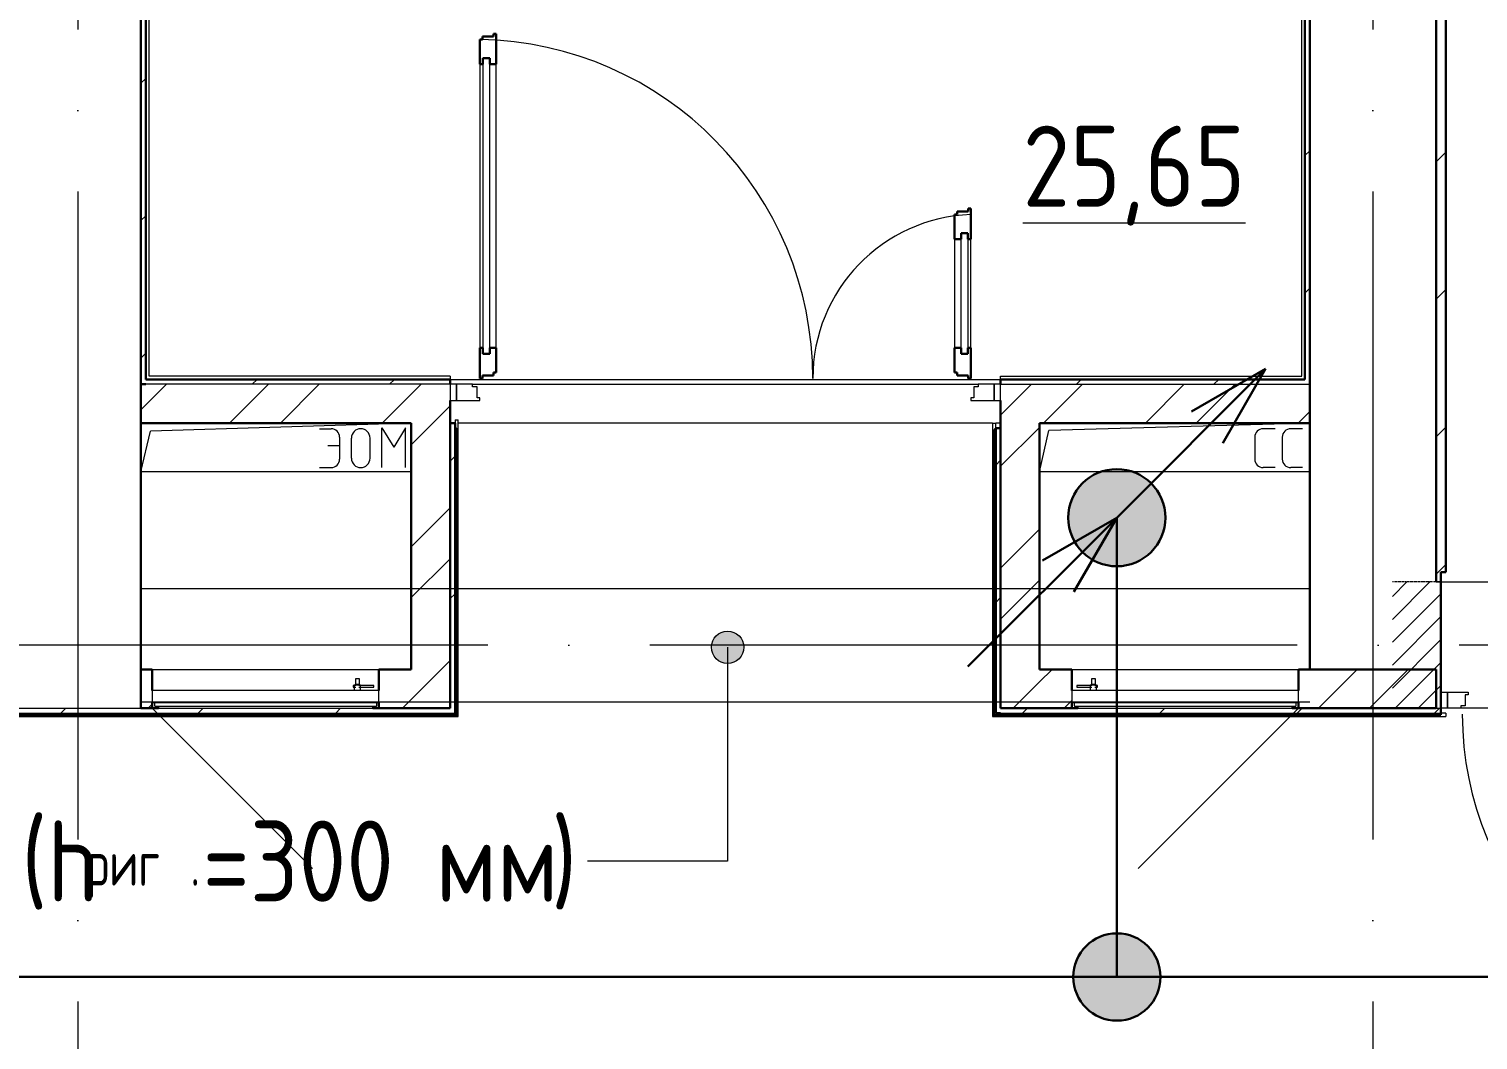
# Model space of a CAD drawing. Header units: millimetres. Extents: x -421858 to 614926, y -468665 to 141641.
# Drawn here: x 144125 to 148601, y -11256 to -8136 of the extents above; entities that cross this region are included whole.
import ezdxf

# ---------------------------------------------------------------- set-up
doc = ezdxf.new("R2010")
doc.units = ezdxf.units.MM
for name, pattern in [('ADSK_Линия сетки', [25, 20, -2.5, 0, -2.5]), ('ADSK_Сверху', [450, 300, -150]), ('ADSK_Штриховая_ш2 п1_5', [4.5, 3, -1.5])]:
    doc.linetypes.add(name, pattern=pattern)
for name, color, linetype, lineweight in [('Provodka', 151, 'Continuous', 30), ('RC-Линии_связи-Адресные', 5, 'Continuous', 30), ('Аннотация', 7, 'Continuous', 18), ('Двери', 252, 'Continuous', 9), ('Линии', 252, 'Continuous', 9), ('лс', 5, 'Continuous', 30), ('Марки помещений', 252, 'Continuous', 20), ('Оборудование', 8, 'Continuous', 18), ('Ограждение', 252, 'Continuous', 9), ('Оси', 252, 'Continuous', 9), ('Перекрытие', 252, 'Continuous', 18), ('Стены внутренние', 7, 'Continuous', 18), ('Стены наружные', 7, 'Continuous', 18), ('Стены штриховка', 252, 'Continuous', 9)]:
    doc.layers.add(name, color=color, linetype=linetype, lineweight=lineweight)
doc.layers.add('Двери открывание', color=7, linetype='Continuous', lineweight=9, true_color=0xc0c0c0)
doc.styles.add('GOST Common_2', font='', dxfattribs={"width": 0.9, "height": 250})
doc.styles.add('GOST Common_4', font='', dxfattribs={"height": 7})
doc.styles.get('GOST Common_2').set_extended_font_data('GOST type B')
doc.styles.get('GOST Common_4').set_extended_font_data('GOST 2.304 type A')

# ---------------------------------------------------------------- blocks, each defined once
blk = doc.blocks.new('2 этаж')
at = {"layer": 'Аннотация', "lineweight": 9, "true_color": 0x636466}
h = blk.add_hatch(color=251, dxfattribs=at)
edge = h.paths.add_edge_path()
edge.add_arc((146282.8, -10044), 50, 0, 360)
at = {"layer": 'Двери', "lineweight": 18, "true_color": 0x636466}
h = blk.add_hatch(dxfattribs=at)
h.set_pattern_fill('FP_2', color=251, angle=180, style=0, pattern_type=2)
h.set_pattern_definition([(225, (149176.006, -10037.253), (35.3553, -35.3553), [])])
h.paths.add_polyline_path([(149616, -10232.3), (149766, -10232.3), (149766, -9842.3), (149616, -9842.3), (149616, -10054.3)])
h.paths.add_polyline_path([(148486, -10232.3), (148486, -9842.3), (148336, -9842.3), (148336, -10232.3)])
at = {"color": 251, "lineweight": 18, "true_color": 0x636466}
for p, q in [((145306, -9352.3), (144500.6, -9377.3)), ((148081, -9352.3), (147275, -9375.1)), ((144471, -9502.3), (144500.6, -9377.3)), ((145022, -9369.5), (145058.5, -9369.5)), ((145084.6, -9395.6), (145084.6, -9463.5)), ((145215, -9366.9), (145251.6, -9426.9)), ((145215, -9489.5), (145215, -9366.9)), ((145288.1, -9366.9), (145251.6, -9426.9)), ((145288.1, -9489.5), (145288.1, -9366.9)), ((147246, -9502.3), (147275, -9375.1)), ((147910.9, -9395.6), (147910.9, -9463.5)), ((147973.5, -9369.5), (147937, -9369.5)), ((147995.9, -9395.6), (147995.9, -9463.5)), ((148058.5, -9369.5), (148022, -9369.5)), ((145048.1, -9421.7), (145084.6, -9421.7)), ((145121.1, -9460.8), (145121.1, -9398.2)), ((145178.5, -9460.8), (145178.5, -9398.2)), ((145306, -9502.3), (144471, -9502.3)), ((145022, -9489.5), (145058.5, -9489.5)), ((148081, -9502.3), (147246, -9502.3)), ((147973.5, -9489.5), (147937, -9489.5)), ((148058.5, -9489.5), (148022, -9489.5))]:
    blk.add_line(p, q, dxfattribs=at)
for centre, radius, start, end in [((145058.5, -9395.6), 26.1, 0, 90), ((145149.8, -9398.2), 28.7, 0, 180), ((147937, -9395.6), 26.1, 90, 180), ((148022, -9395.6), 26.1, 90, 180), ((145058.5, -9463.5), 26.1, 270, 0), ((145149.8, -9460.8), 28.7, 180, 0), ((147937, -9463.5), 26.1, 180, 270), ((148022, -9463.5), 26.1, 180, 270)]:
    blk.add_arc(centre, radius, start, end, dxfattribs=at)
at = {"layer": 'Аннотация', "color": 251, "lineweight": 9, "true_color": 0x636466}
for p, q in [((146282.8, -10044), (146282.8, -10704)), ((145856.7, -10704), (145850.6, -10704)), ((146282.8, -10704), (145856.7, -10704))]:
    blk.add_line(p, q, dxfattribs=at)
blk.add_circle((146282.8, -10044), 50, dxfattribs=at)
at = {"layer": 'Двери', "color": 251, "lineweight": 30, "true_color": 0x636466}
for p, q in [((145526, -8168.3), (145518, -8168.3)), ((145518, -8168.3), (145518, -8244.3)), ((145560, -8159.3), (145526, -8159.3)), ((145526, -8159.3), (145526, -8168.3)), ((145568, -8150.3), (145560, -8150.3)), ((145560, -8150.3), (145560, -8159.3)), ((145568, -8244.3), (145568, -8150.3)), ((145527, -8226.3), (145527, -8244.3)), ((145548, -8226.3), (145527, -8226.3)), ((145548, -8244.3), (145548, -8226.3)), ((145527, -8244.3), (145518, -8244.3)), ((145568, -8244.3), (145548, -8244.3)), ((146992, -8708.3), (146984, -8708.3)), ((146984, -8708.3), (146984, -8784.3)), ((147026, -8699.3), (146992, -8699.3)), ((146992, -8699.3), (146992, -8708.3)), ((147034, -8690.3), (147026, -8690.3)), ((147026, -8690.3), (147026, -8699.3)), ((147034, -8784.3), (147034, -8690.3)), ((147004, -8784.3), (147004, -8766.3)), ((147004, -8766.3), (147025, -8766.3)), ((147025, -8766.3), (147025, -8784.3)), ((146984, -8784.3), (147004, -8784.3)), ((147025, -8784.3), (147034, -8784.3)), ((145518, -9120.3), (145518, -9214.3)), ((145527, -9120.3), (145518, -9120.3)), ((145527, -9138.3), (145527, -9120.3)), ((145548, -9120.3), (145548, -9138.3)), ((145568, -9120.3), (145548, -9120.3)), ((145568, -9196.3), (145568, -9120.3)), ((146984, -9120.3), (146984, -9196.3)), ((146984, -9120.3), (147004, -9120.3)), ((147004, -9120.3), (147004, -9138.3)), ((147025, -9120.3), (147034, -9120.3)), ((147025, -9138.3), (147025, -9120.3)), ((147034, -9214.3), (147034, -9120.3)), ((145548, -9138.3), (145527, -9138.3)), ((147004, -9138.3), (147025, -9138.3)), ((145518, -9214.3), (145526, -9214.3)), ((145526, -9214.3), (145526, -9205.3)), ((145526, -9205.3), (145560, -9205.3)), ((145560, -9205.3), (145560, -9196.3)), ((145560, -9196.3), (145568, -9196.3)), ((146984, -9196.3), (146992, -9196.3)), ((146992, -9196.3), (146992, -9205.3)), ((146992, -9205.3), (147026, -9205.3)), ((147026, -9205.3), (147026, -9214.3)), ((147026, -9214.3), (147034, -9214.3))]:
    blk.add_line(p, q, dxfattribs=at)
at = {"layer": 'Двери', "color": 251, "true_color": 0x636466}
for p, q in [((145527, -8226.3), (145527, -9138.3)), ((145548, -8226.3), (145527, -8226.3)), ((145548, -9138.3), (145548, -8226.3)), ((145518, -8244.3), (145518, -9120.3)), ((145568, -9120.3), (145568, -8244.3)), ((147004, -9138.3), (147004, -8766.3)), ((147004, -8766.3), (147025, -8766.3)), ((147025, -8766.3), (147025, -9138.3)), ((146984, -8784.3), (146984, -9120.3)), ((147034, -9120.3), (147034, -8784.3)), ((145527, -9138.3), (145548, -9138.3)), ((147025, -9138.3), (147004, -9138.3)), ((145426, -9232.3), (145426, -9282.3)), ((145446, -9232.3), (145426, -9232.3)), ((145446, -9282.3), (145446, -9232.3)), ((145495, -9232.3), (145446, -9232.3)), ((145446, -9232.3), (145446, -9282.3)), ((145495, -9240.3), (145495, -9232.3)), ((145509, -9240.3), (145495, -9240.3)), ((145509, -9274.3), (145509, -9240.3)), ((147057, -9240.3), (147043, -9240.3)), ((147043, -9240.3), (147043, -9274.3)), ((147057, -9232.3), (147057, -9240.3)), ((147106, -9232.3), (147057, -9232.3)), ((147126, -9232.3), (147106, -9232.3)), ((147106, -9232.3), (147106, -9282.3)), ((147106, -9282.3), (147106, -9232.3)), ((147126, -9282.3), (147126, -9232.3)), ((145426, -9282.3), (145446, -9282.3)), ((145446, -9282.3), (145518, -9282.3)), ((145518, -9274.3), (145509, -9274.3)), ((145518, -9282.3), (145518, -9274.3)), ((147043, -9274.3), (147034, -9274.3)), ((147034, -9274.3), (147034, -9282.3)), ((147034, -9282.3), (147106, -9282.3)), ((147106, -9282.3), (147126, -9282.3)), ((148486, -10182.3), (148506, -10182.3)), ((148486, -10232.3), (148486, -10182.3)), ((148506, -10182.3), (148506, -10232.3)), ((148506, -10182.3), (148570, -10182.3)), ((148506, -10232.3), (148506, -10182.3)), ((148561, -10190.3), (148561, -10224.3)), ((148570, -10190.3), (148561, -10190.3)), ((148570, -10182.3), (148570, -10190.3)), ((148506, -10232.3), (148486, -10232.3)), ((148547, -10232.3), (148506, -10232.3)), ((148547, -10224.3), (148547, -10232.3)), ((148561, -10224.3), (148547, -10224.3))]:
    blk.add_line(p, q, dxfattribs=at)
at = {"layer": 'Двери', "color": 251, "linetype": 'ADSK_Штриховая_ш2 п1_5', "true_color": 0x636466}
for p, q in [((148486, -9842.3), (148336, -9842.3)), ((148486, -10232.3), (148486, -9842.3)), ((148336, -10232.3), (148486, -10232.3))]:
    blk.add_line(p, q, dxfattribs=at)
at = {"layer": 'Двери открывание', "color": 251, "true_color": 0x636466}
for centre, radius, start, end in [((145500, -9214.3), 1046, 0, 89.014), ((147052, -9214.3), 506, 92.0386, 180), ((149550, -10250.3), 998, 180, 268.9666)]:
    blk.add_arc(centre, radius, start, end, dxfattribs=at)
at = {"layer": 'Линии', "color": 251, "linetype": 'ADSK_Сверху', "ltscale": 100, "true_color": 0x636466}
for p, q in [((144471, -9862.3), (148081, -9862.3)), ((144471, -10212.3), (148081, -10212.3))]:
    blk.add_line(p, q, dxfattribs=at)
at = {"layer": 'Оборудование', "color": 251, "true_color": 0x636466}
for p, q in [((145133.4, -10141.9), (145133.4, -10159.4)), ((145145.6, -10141.9), (145133.4, -10141.9)), ((145145.6, -10159.4), (145145.6, -10141.9)), ((147406.4, -10141.9), (147406.4, -10159.4)), ((147418.6, -10141.9), (147406.4, -10141.9)), ((147418.6, -10159.4), (147418.6, -10141.9)), ((144506, -10177.3), (144506, -10213.6)), ((145206, -10177.3), (144506, -10177.3)), ((145134.7, -10161.9), (145126.4, -10161.9)), ((145126.4, -10161.9), (145126.4, -10166.9)), ((145126.4, -10166.9), (145134.7, -10166.9)), ((145129.9, -10161.3), (145129.9, -10177.3)), ((145149.2, -10161.3), (145129.9, -10161.3)), ((145133.4, -10159.4), (145131.4, -10161.3)), ((145145.6, -10159.4), (145133.4, -10159.4)), ((145190.2, -10161.9), (145144.3, -10161.9)), ((145144.3, -10166.9), (145190.2, -10166.9)), ((145147.6, -10161.3), (145145.6, -10159.4)), ((145149.2, -10177.3), (145149.2, -10161.3)), ((145190.2, -10166.9), (145190.2, -10161.9)), ((145206, -10213.6), (145206, -10177.3)), ((147346, -10177.3), (147346, -10213.6)), ((148046, -10177.3), (147346, -10177.3)), ((147361.9, -10161.9), (147361.9, -10166.9)), ((147407.7, -10161.9), (147361.9, -10161.9)), ((147361.9, -10166.9), (147407.7, -10166.9)), ((147402.9, -10161.3), (147402.9, -10177.3)), ((147422.2, -10161.3), (147402.9, -10161.3)), ((147406.4, -10159.4), (147404.4, -10161.3)), ((147418.6, -10159.4), (147406.4, -10159.4)), ((147425.6, -10161.9), (147417.3, -10161.9)), ((147417.3, -10166.9), (147425.6, -10166.9)), ((147420.6, -10161.3), (147418.6, -10159.4)), ((147422.2, -10177.3), (147422.2, -10161.3)), ((147425.6, -10166.9), (147425.6, -10161.9)), ((148046, -10213.6), (148046, -10177.3)), ((144506, -10232.3), (145001, -10727.2)), ((144506.9, -10214.6), (145205.1, -10214.6)), ((144513, -10214.6), (144513, -10224.3)), ((144514, -10225.3), (145198.1, -10225.3)), ((144525, -10226.8), (144525, -10232.3)), ((144525, -10232.3), (145187, -10232.3)), ((145187, -10232.3), (145187, -10226.8)), ((145199, -10224.3), (145199, -10214.6)), ((147346.9, -10214.6), (148045.1, -10214.6)), ((147353, -10214.6), (147353, -10224.3)), ((147354, -10225.3), (148038.1, -10225.3)), ((147365, -10226.8), (147365, -10232.3)), ((147365, -10232.3), (148027, -10232.3)), ((148046, -10232.3), (147551, -10727.2)), ((148027, -10232.3), (148027, -10226.8)), ((148039, -10224.3), (148039, -10214.6))]:
    blk.add_line(p, q, dxfattribs=at)
for points, knots in [([(144506, -10213.6), (144506, -10213.7), (144506, -10213.9), (144506.1, -10214.1), (144506.3, -10214.3), (144506.4, -10214.4), (144506.6, -10214.5), (144506.7, -10214.5), (144506.8, -10214.6), (144506.9, -10214.6)], [-1, -1, -1, -1, -0.833333, -0.666667, -0.5, -0.333333, -0.25, -0.166667, 0, 0, 0, 0]), ([(144513, -10224.3), (144513, -10224.4), (144513, -10224.5), (144513.1, -10224.8), (144513.2, -10224.9), (144513.4, -10225), (144513.5, -10225.1), (144513.6, -10225.2), (144513.8, -10225.2), (144513.9, -10225.3), (144514, -10225.3)], [-1, -1, -1, -1, -0.833333, -0.666667, -0.541667, -0.416667, -0.333333, -0.25, -0.166667, 0, 0, 0, 0]), ([(144523.5, -10225.3), (144523.6, -10225.3), (144523.8, -10225.3), (144524.1, -10225.4), (144524.2, -10225.5), (144524.4, -10225.6), (144524.6, -10225.7), (144524.7, -10225.9), (144524.8, -10226), (144524.9, -10226.2), (144525, -10226.5), (144525, -10226.7), (144525, -10226.8)], [-1, -1, -1, -1, -0.833333, -0.75, -0.666667, -0.583333, -0.5, -0.416667, -0.333333, -0.25, -0.166667, 0, 0, 0, 0]), ([(145187, -10226.8), (145187, -10226.7), (145187, -10226.5), (145187.1, -10226.2), (145187.2, -10226), (145187.3, -10225.9), (145187.5, -10225.7), (145187.6, -10225.6), (145187.8, -10225.5), (145188, -10225.4), (145188.2, -10225.3), (145188.4, -10225.3), (145188.5, -10225.3)], [0, 0, 0, 0, 0.166667, 0.25, 0.333333, 0.416667, 0.5, 0.583333, 0.666667, 0.75, 0.833333, 1, 1, 1, 1]), ([(145198.1, -10225.3), (145198.1, -10225.3), (145198.3, -10225.2), (145198.4, -10225.2), (145198.5, -10225.1), (145198.7, -10225), (145198.8, -10224.9), (145198.9, -10224.8), (145199, -10224.5), (145199, -10224.4), (145199, -10224.3)], [0, 0, 0, 0, 0.166667, 0.25, 0.333333, 0.416667, 0.541667, 0.666667, 0.833333, 1, 1, 1, 1]), ([(145205.1, -10214.6), (145205.2, -10214.6), (145205.3, -10214.5), (145205.4, -10214.5), (145205.6, -10214.4), (145205.7, -10214.3), (145205.9, -10214.1), (145206, -10213.9), (145206, -10213.7), (145206, -10213.6)], [0, 0, 0, 0, 0.166667, 0.25, 0.333333, 0.5, 0.666667, 0.833333, 1, 1, 1, 1]), ([(147346, -10213.6), (147346, -10213.7), (147346, -10213.9), (147346.1, -10214.1), (147346.2, -10214.2), (147346.4, -10214.4), (147346.5, -10214.5), (147346.7, -10214.5), (147346.8, -10214.6), (147346.9, -10214.6)], [0, 0, 0, 0, 0.166667, 0.333333, 0.458333, 0.583333, 0.708333, 0.833333, 1, 1, 1, 1]), ([(147353, -10224.3), (147353, -10224.4), (147353, -10224.5), (147353.1, -10224.8), (147353.2, -10224.9), (147353.4, -10225), (147353.5, -10225.1), (147353.6, -10225.2), (147353.8, -10225.2), (147353.9, -10225.3), (147354, -10225.3)], [0, 0, 0, 0, 0.166667, 0.333333, 0.458333, 0.583333, 0.666667, 0.75, 0.833333, 1, 1, 1, 1]), ([(147363.5, -10225.3), (147363.6, -10225.3), (147363.8, -10225.3), (147364.1, -10225.4), (147364.2, -10225.5), (147364.4, -10225.6), (147364.6, -10225.7), (147364.7, -10225.9), (147364.8, -10226), (147364.9, -10226.2), (147365, -10226.5), (147365, -10226.7), (147365, -10226.8)], [0, 0, 0, 0, 0.166667, 0.25, 0.333333, 0.416667, 0.5, 0.583333, 0.666667, 0.75, 0.833333, 1, 1, 1, 1]), ([(148027, -10226.8), (148027, -10226.7), (148027, -10226.5), (148027.1, -10226.2), (148027.2, -10226), (148027.3, -10225.9), (148027.5, -10225.7), (148027.6, -10225.6), (148027.8, -10225.5), (148028, -10225.4), (148028.2, -10225.3), (148028.4, -10225.3), (148028.5, -10225.3)], [-1, -1, -1, -1, -0.833333, -0.75, -0.666667, -0.583333, -0.5, -0.416667, -0.333333, -0.25, -0.166667, 0, 0, 0, 0]), ([(148038.1, -10225.3), (148038.1, -10225.3), (148038.3, -10225.2), (148038.4, -10225.2), (148038.5, -10225.1), (148038.7, -10225), (148038.8, -10224.9), (148038.9, -10224.8), (148039, -10224.5), (148039, -10224.4), (148039, -10224.3)], [-1, -1, -1, -1, -0.833333, -0.75, -0.666667, -0.583333, -0.458333, -0.333333, -0.166667, 0, 0, 0, 0]), ([(148045.1, -10214.6), (148045.2, -10214.6), (148045.3, -10214.5), (148045.5, -10214.5), (148045.6, -10214.4), (148045.8, -10214.2), (148045.9, -10214.1), (148046, -10213.9), (148046, -10213.7), (148046, -10213.6)], [-1, -1, -1, -1, -0.833333, -0.75, -0.583333, -0.458333, -0.333333, -0.166667, 0, 0, 0, 0])]:
    blk.add_open_spline(points, degree=3, knots=knots, dxfattribs=at)
at = {"layer": 'Ограждение', "color": 251, "true_color": 0x636466}
for p, q in [((144496, -9207.3), (144496, -7282.3)), ((148056, -9207.3), (148056, -7582.3)), ((145426, -9207.3), (144496, -9207.3)), ((145426, -9207.3), (145426, -9217.3)), ((147126, -9207.3), (148056, -9207.3)), ((147126, -9217.3), (147126, -9207.3)), ((145441, -9342.3), (145451, -9342.3)), ((145441, -9342.3), (145441, -9352.3)), ((145451, -10257.3), (145451, -9342.3)), ((147101, -9352.3), (147111, -9352.3)), ((147101, -9352.3), (147101, -10257.3)), ((147111, -9367.3), (147111, -9352.3)), ((148501, -10247.3), (148486, -10247.3)), ((148501, -10247.3), (148501, -10257.3)), ((143181, -10257.3), (145451, -10257.3)), ((145451, -10257.3), (145446, -10252.3)), ((147101, -10257.3), (147106, -10252.3)), ((147101, -10257.3), (148501, -10257.3))]:
    blk.add_line(p, q, dxfattribs=at)
at = {"layer": 'Оси', "color": 251, "linetype": 'ADSK_Линия сетки', "ltscale": 100, "true_color": 0x636466}
for p, q in [((144276, -1137.3), (144276, -32263.4)), ((148276, -1137.3), (148276, -32263.4)), ((170543.3, -10037.3), (93565.9, -10037.3))]:
    blk.add_line(p, q, dxfattribs=at)
at = {"layer": 'Перекрытие', "color": 251, "ltscale": 100, "true_color": 0x636466}
for p, q in [((145306, -9502.3), (144471, -9502.3)), ((148081, -9502.3), (147246, -9502.3))]:
    blk.add_line(p, q, dxfattribs=at)
at = {"layer": 'Стены внутренние', "color": 251, "lineweight": 30, "true_color": 0x636466}
for p, q in [((148081, -4582.3), (148081, -9232.3)), ((144471, -10232.3), (144471, -9352.3)), ((148081, -9352.3), (148081, -10112.3)), ((148486, -10232.3), (148486, -9842.3)), ((148081, -10112.3), (148471, -10112.3)), ((148471, -10112.3), (148471, -10232.3))]:
    blk.add_line(p, q, dxfattribs=at)
at = {"layer": 'Стены внутренние', "color": 251, "true_color": 0x636466}
for p, q in [((148486, -9842.3), (149616, -9842.3)), ((143171, -10232.3), (144471, -10232.3)), ((148471, -10232.3), (148486, -10232.3)), ((149555, -10232.3), (148547, -10232.3))]:
    blk.add_line(p, q, dxfattribs=at)
at = {"layer": 'Стены наружные', "color": 251, "lineweight": 30, "true_color": 0x636466}
for p, q in [((144471, -9352.3), (144471, -2037.3)), ((144486, -9217.3), (144486, -2052.3)), ((148471, -3837.3), (148471, -9842.3)), ((148501, -9812.3), (148501, -3867.3)), ((148081, -9232.3), (148081, -4582.3)), ((148066, -4981.6), (148066, -9217.3)), ((145426, -9217.3), (144486, -9217.3)), ((145426, -9232.3), (145426, -9217.3)), ((148066, -9217.3), (147126, -9217.3)), ((147126, -9217.3), (147126, -9232.3)), ((144486, -9232.3), (144471, -9232.3)), ((148081, -9352.3), (148081, -9232.3)), ((145426, -9282.3), (145426, -10232.3)), ((147126, -10232.3), (147126, -9282.3)), ((144471, -9352.3), (145306, -9352.3)), ((145306, -9352.3), (145306, -10112.3)), ((145441, -9352.3), (145426, -9352.3)), ((145441, -9352.3), (145441, -10247.3)), ((147246, -9352.3), (148081, -9352.3)), ((147246, -10112.3), (147246, -9352.3)), ((145446, -9367.3), (145441, -9367.3)), ((145446, -10252.3), (145446, -9367.3)), ((147106, -9372.3), (147106, -10252.3)), ((147111, -9372.3), (147106, -9372.3)), ((147126, -9367.3), (147111, -9367.3)), ((147111, -10247.3), (147111, -9367.3)), ((148486, -9842.3), (148486, -9812.3)), ((148486, -9812.3), (148501, -9812.3)), ((144506, -10112.3), (144471, -10112.3)), ((144471, -10112.3), (144471, -10232.3)), ((144506, -10177.3), (144506, -10112.3)), ((145306, -10112.3), (145206, -10112.3)), ((145206, -10112.3), (145206, -10177.3)), ((147346, -10112.3), (147246, -10112.3)), ((147346, -10177.3), (147346, -10112.3)), ((148081, -10112.3), (148046, -10112.3)), ((148046, -10112.3), (148046, -10177.3)), ((144525, -10232.3), (144471, -10232.3)), ((144506, -10232.3), (144506, -10213.9)), ((145426, -10232.3), (145187, -10232.3)), ((145206, -10213.9), (145206, -10232.3)), ((147111, -10247.3), (147126, -10247.3)), ((147365, -10232.3), (147126, -10232.3)), ((147346, -10232.3), (147346, -10213.9)), ((148471, -10232.3), (148027, -10232.3)), ((148046, -10213.9), (148046, -10232.3)), ((148486, -10252.3), (148486, -10232.3)), ((143171, -10252.3), (145446, -10252.3)), ((147106, -10252.3), (148486, -10252.3))]:
    blk.add_line(p, q, dxfattribs=at)
at = {"layer": 'Стены наружные', "color": 251, "linetype": 'Continuous', "lineweight": 9, "true_color": 0x636466}
for p, q in [((144471, -8303.2), (144486, -8288.2)), ((148066, -8526.6), (148081, -8511.6)), ((148471, -8545.8), (148501, -8515.8)), ((144471, -8727.4), (144486, -8712.4)), ((148066, -8950.8), (148081, -8935.8)), ((148471, -8970.1), (148501, -8940.1)), ((144471, -9151.7), (144486, -9136.7)), ((144814.7, -9232.3), (144829.7, -9217.3)), ((145239, -9232.3), (145254, -9217.3)), ((147360.3, -9232.3), (147375.3, -9217.3)), ((147784.6, -9232.3), (147799.6, -9217.3)), ((144471, -9311.5), (144550.3, -9232.3)), ((144744.6, -9352.3), (144864.6, -9232.3)), ((144901.7, -9352.3), (145021.7, -9232.3)), ((145216, -9352.3), (145336, -9232.3)), ((147126, -9328.1), (147221.9, -9232.3)), ((147259, -9352.3), (147379, -9232.3)), ((147573.4, -9352.3), (147693.4, -9232.3)), ((147730.5, -9352.3), (147850.5, -9232.3)), ((145383.2, -9342.3), (145426, -9299.4)), ((145306, -9419.4), (145383.2, -9342.3)), ((148044.8, -9352.3), (148081, -9316.1)), ((145441, -9383.8), (145446, -9378.8)), ((147126, -9485.3), (147246, -9365.3)), ((148471, -9394.3), (148501, -9364.3)), ((147106, -9415.8), (147111, -9410.8)), ((145426, -9469.5), (145441, -9454.5)), ((145441, -9454.5), (145446, -9449.5)), ((147106, -9486.6), (147111, -9481.6)), ((147111, -9481.6), (147126, -9466.6)), ((145441, -9525.2), (145446, -9520.2)), ((147106, -9557.3), (147111, -9552.3)), ((145306, -9733.7), (145426, -9613.7)), ((145441, -9595.9), (145446, -9590.9)), ((145441, -9666.6), (145446, -9661.6)), ((147106, -9628), (147111, -9623)), ((147106, -9698.7), (147111, -9693.7)), ((147126, -9799.6), (147246, -9679.6)), ((145441, -9737.3), (145446, -9732.3)), ((145306, -9890.9), (145426, -9770.9)), ((147106, -9769.4), (147111, -9764.4)), ((148477.4, -9812.3), (148501, -9788.6)), ((145441, -9808), (145446, -9803)), ((147106, -9840.1), (147111, -9835.1)), ((147126, -9956.8), (147246, -9836.8)), ((148471, -9818.6), (148477.4, -9812.3)), ((145426, -9893.8), (145441, -9878.8)), ((145441, -9878.8), (145446, -9873.8)), ((147106, -9910.8), (147111, -9905.8)), ((147111, -9905.8), (147126, -9890.8)), ((145441, -9949.5), (145446, -9944.5)), ((147106, -9981.5), (147111, -9976.5)), ((145441, -10020.2), (145446, -10015.2)), ((147106, -10052.2), (147111, -10047.2)), ((145306, -10205.2), (145426, -10085.2)), ((145441, -10090.9), (145446, -10085.9)), ((147246, -10151.1), (147284.8, -10112.3)), ((148107.7, -10232.3), (148227.7, -10112.3)), ((148264.9, -10232.3), (148384.9, -10112.3)), ((145441, -10161.6), (145446, -10156.6)), ((147106, -10122.9), (147111, -10117.9)), ((147164.8, -10232.3), (147246, -10151.1)), ((147106, -10193.7), (147111, -10188.7)), ((144148.3, -10252.3), (144153.3, -10247.3)), ((144219, -10252.3), (144224, -10247.3)), ((144224, -10247.3), (144239, -10232.3)), ((144289.7, -10252.3), (144294.7, -10247.3)), ((144360.4, -10252.3), (144365.4, -10247.3)), ((144431.1, -10252.3), (144436.1, -10247.3)), ((144493.2, -10232.3), (144506, -10219.4)), ((144501.8, -10252.3), (144506.8, -10247.3)), ((144572.5, -10252.3), (144577.5, -10247.3)), ((144643.2, -10252.3), (144648.2, -10247.3)), ((144648.2, -10247.3), (144663.2, -10232.3)), ((144714, -10252.3), (144719, -10247.3)), ((144784.7, -10252.3), (144789.7, -10247.3)), ((144855.4, -10252.3), (144860.4, -10247.3)), ((144926.1, -10252.3), (144931.1, -10247.3)), ((144996.8, -10252.3), (145001.8, -10247.3)), ((145067.5, -10252.3), (145072.5, -10247.3)), ((145072.5, -10247.3), (145087.5, -10232.3)), ((145138.2, -10252.3), (145143.2, -10247.3)), ((145208.9, -10252.3), (145213.9, -10247.3)), ((145279, -10232.3), (145306, -10205.2)), ((145279.6, -10252.3), (145284.6, -10247.3)), ((145350.4, -10252.3), (145355.4, -10247.3)), ((145421.1, -10252.3), (145426.1, -10247.3)), ((145441, -10232.3), (145446, -10227.3)), ((147118.1, -10252.3), (147123.1, -10247.3)), ((147188.8, -10252.3), (147193.8, -10247.3)), ((147193.8, -10247.3), (147208.8, -10232.3)), ((147259.5, -10252.3), (147264.5, -10247.3)), ((147322, -10232.3), (147346, -10208.2)), ((147330.3, -10252.3), (147335.3, -10247.3)), ((147401, -10252.3), (147406, -10247.3)), ((147471.7, -10252.3), (147476.7, -10247.3)), ((147542.4, -10252.3), (147547.4, -10247.3)), ((147613.1, -10252.3), (147618.1, -10247.3)), ((147618.1, -10247.3), (147633.1, -10232.3)), ((147683.8, -10252.3), (147688.8, -10247.3)), ((147754.5, -10252.3), (147759.5, -10247.3)), ((147825.2, -10252.3), (147830.2, -10247.3)), ((147895.9, -10252.3), (147900.9, -10247.3)), ((147966.6, -10252.3), (147971.6, -10247.3)), ((148037.4, -10252.3), (148042.4, -10247.3)), ((148042.4, -10247.3), (148057.4, -10232.3)), ((148108.1, -10252.3), (148113.1, -10247.3)), ((148178.8, -10252.3), (148183.8, -10247.3)), ((148249.5, -10252.3), (148254.5, -10247.3)), ((148320.2, -10252.3), (148325.2, -10247.3)), ((148390.9, -10252.3), (148395.9, -10247.3)), ((148461.6, -10252.3), (148466.6, -10247.3)), ((148466.6, -10247.3), (148481.6, -10232.3))]:
    blk.add_line(p, q, dxfattribs=at)
at = {"layer": 'Стены наружные', "color": 251, "true_color": 0x636466}
for p, q in [((145426, -9217.3), (147126, -9217.3)), ((145495, -9232.3), (147057, -9232.3)), ((147101, -9352.3), (145451, -9352.3)), ((147126, -9352.3), (147111, -9352.3)), ((148471, -9842.3), (148486, -9842.3)), ((144506, -10112.3), (145206, -10112.3)), ((147346, -10112.3), (148046, -10112.3))]:
    blk.add_line(p, q, dxfattribs=at)
at = {"layer": 'Стены штриховка', "color": 251, "true_color": 0x636466}
for p, q in [((145426, -9232.3), (144486, -9232.3)), ((147126, -9232.3), (148081, -9232.3)), ((143171, -10247.3), (145441, -10247.3)), ((147126, -10247.3), (148486, -10247.3))]:
    blk.add_line(p, q, dxfattribs=at)
at = {"layer": 'Аннотация', "color": 251, "true_color": 0x636466, "width": 0.9}
for s, height, style, p in [('. +7.170 (h', 250, 'GOST Common_2', (143000.4, -10829)), (')', 250, 'GOST Common_2', (145738.8, -10829)), ('=300', 250, 'GOST Common_2', (144661.3, -10829)), ('риг', 138.75, 'GOST Common_4', (144302.2, -10779.7)), ('мм', 250, 'GOST Common_2', (145381.6, -10829)), ('.', 138.8, 'GOST Common_4', (144623.7, -10779.7))]:
    blk.add_text(s, height=height, dxfattribs=dict(at, style=style)).set_placement(p)
at = {"layer": 'Марки помещений', "color": 251, "true_color": 0x636466, "style": 'GOST Common_2', "width": 0.9}
blk.add_text('%%U25,65', height=250, dxfattribs=at).set_placement((147194.2, -8684.4))
blk = doc.blocks.new('*U403')
at = {"layer": 'Provodka'}
h = blk.add_hatch(color=256, dxfattribs=at)
h.paths.add_polyline_path([(150, 0, 0.198912), (106.1, 106.1), (0, 0), (-75, -129.9, 0.57735)])
h.paths.add_polyline_path([(0, 0), (-106.1, -106.1, 0.065543), (-75, -129.9)])
h.paths.add_polyline_path([(0, 0), (-129.9, -75, 0.065543), (-106.1, -106.1)])
h.paths.add_polyline_path([(106.1, 106.1, 0.668179), (-150, 0, 0.131652), (-129.9, -75), (0, 0)])
at = {"layer": 'Provodka', "color": 1}
for p, q in [((0, 0), (459.6, 459.6)), ((459.6, 459.6), (230.4, 327.3)), ((459.6, 459.6), (327.3, 230.4)), ((-459.6, -459.6), (0, 0)), ((0, 0), (-229.3, -132.4)), ((0, 0), (-132.4, -229.3))]:
    blk.add_line(p, q, dxfattribs=at)
at = {"layer": 'Provodka'}
blk.add_circle((0, 0), 150, dxfattribs=at)
blk = doc.blocks.new('кс-4')
at = {"layer": 'RC-Линии_связи-Адресные'}
h = blk.add_hatch(color=11, dxfattribs=at)
h.dxf.hatch_style = 1
h.paths.add_polyline_path([(134.7, 0, 1), (-134.7, 0, 1)])
at = {"layer": 'RC-Линии_связи-Адресные', "color": 116, "true_color": 0x136734}
blk.add_circle((0, 0), 134.7, dxfattribs=at)

msp = doc.modelspace()

# ---------------------------------------------------------------- linework, layer by layer
at = {"layer": 'лс', "color": 116, "linetype": 'Continuous', "ltscale": 100, "true_color": 0x136734, "transparency": 33554687}
for p, q in [((147484.9, -9644.1), (147484.9, -11061.6)), ((147484.9, -11061.6), (107426.3, -11061.6)), ((147484.9, -11061.6), (160080.4, -11061.6))]:
    msp.add_line(p, q, dxfattribs=at)

# ---------------------------------------------------------------- block references
for name, p in [('2 этаж', (0, 0)), ('*U403', (147484.9, -9644.1))]:
    msp.add_blockref(name, p)
at = {"layer": 'RC-Линии_связи-Адресные'}
msp.add_blockref('кс-4', (147485.2, -11061.6), dxfattribs=at)

doc.saveas('drawing.dxf')
